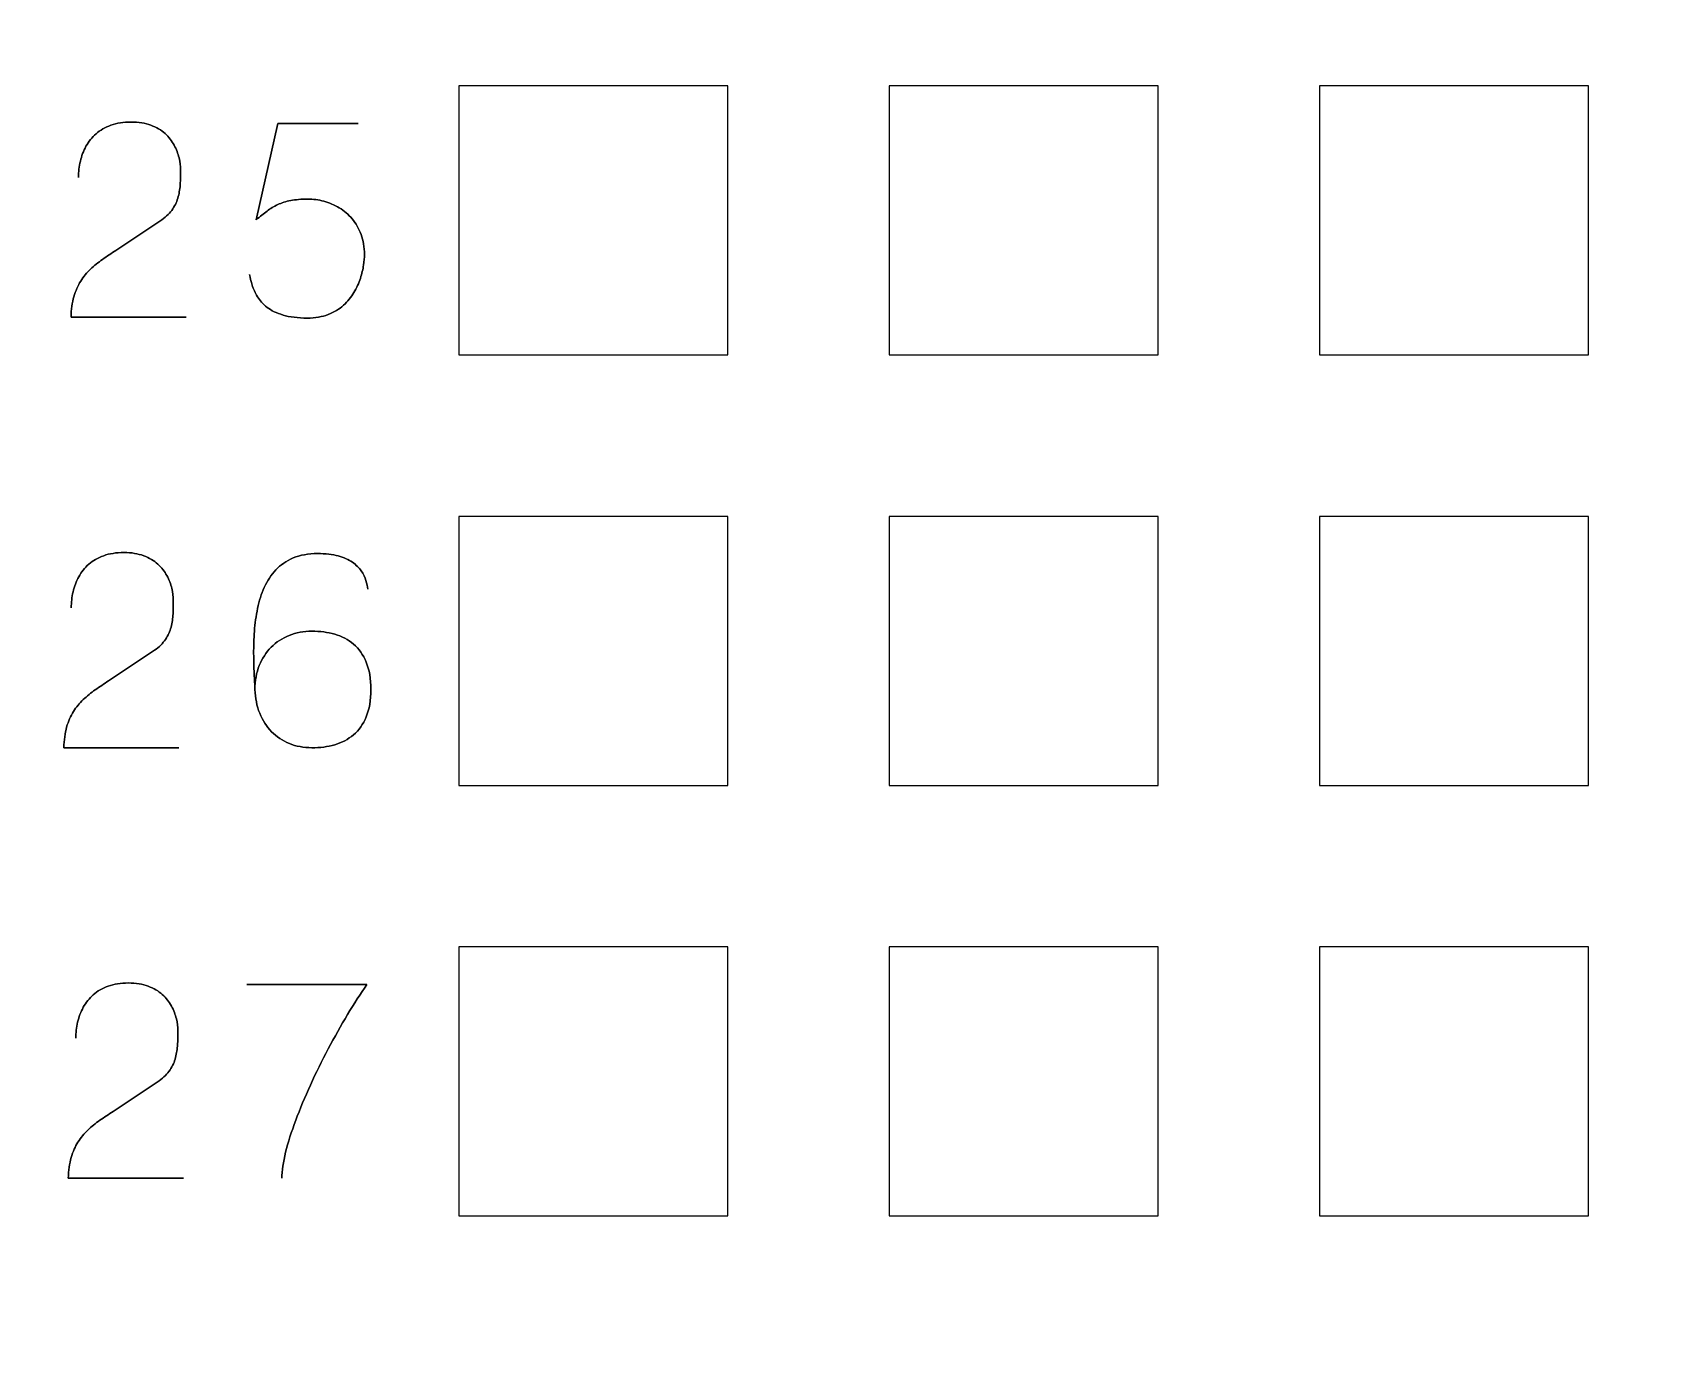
# Model space of a CAD drawing. Extents: x -1020 to 856, y -646 to 1108.
# Drawn here: x 350.72 to 360.38, y 689.4 to 697.17 of the extents above; entities that cross this region are included whole.
import ezdxf

# ---------------------------------------------------------------- set-up
doc = ezdxf.new("R2010")
doc.units = 0
doc.header["$MEASUREMENT"] = 0
doc.layers.add('LAYER_1', color=7, linetype='CONTINUOUS')

msp = doc.modelspace()

# ---------------------------------------------------------------- linework, layer by layer
at = {"layer": 'LAYER_1', "color": 250}
for points, knots in [([(581.5, 670), (581.5, 670), (581.5, 793), (581.5, 793), (581.5, 793), (581.5, 795.761), (579.261, 798), (576.5, 798), (576.5, 798), (576.5, 798), (333.5, 798), (333.5, 798), (333.5, 798), (330.739, 798), (328.5, 795.761), (328.5, 793), (328.5, 793), (328.5, 793), (328.5, 670), (328.5, 670), (328.5, 670), (328.5, 667.239), (330.739, 665), (333.5, 665), (333.5, 665), (333.5, 665), (576.5, 665), (576.5, 665), (576.5, 665), (579.261, 665), (581.5, 667.239), (581.5, 670)], [0, 0, 0, 0, 0.125, 0.125, 0.125, 0.125, 0.25, 0.25, 0.25, 0.25, 0.375, 0.375, 0.375, 0.375, 0.5, 0.5, 0.5, 0.5, 0.625, 0.625, 0.625, 0.625, 0.75, 0.75, 0.75, 0.75, 0.875, 0.875, 0.875, 0.875, 1, 1, 1, 1]), ([(350.5368, 762.11), (350.5368, 762.11), (385.4618, 762.11), (385.4618, 762.11), (385.4618, 762.11), (385.4618, 762.11), (385.4618, 678.29), (385.4618, 678.29), (385.4618, 678.29), (385.4618, 678.29), (350.5368, 678.29), (350.5368, 678.29), (350.5368, 678.29), (350.5368, 678.29), (350.5368, 762.11), (350.5368, 762.11)], [0, 0, 0, 0, 0.25, 0.25, 0.25, 0.25, 0.5, 0.5, 0.5, 0.5, 0.75, 0.75, 0.75, 0.75, 1, 1, 1, 1]), ([(353.2356, 696.8597), (353.2356, 696.8597), (354.8231, 696.8597), (354.8231, 696.8597), (354.8231, 696.8597), (354.8231, 696.8597), (354.8231, 695.2722), (354.8231, 695.2722), (354.8231, 695.2722), (354.8231, 695.2722), (353.2356, 695.2722), (353.2356, 695.2722), (353.2356, 695.2722), (353.2356, 695.2722), (353.2356, 696.8597), (353.2356, 696.8597)], [0, 0, 0, 0, 0.25, 0.25, 0.25, 0.25, 0.5, 0.5, 0.5, 0.5, 0.75, 0.75, 0.75, 0.75, 1, 1, 1, 1]), ([(355.7756, 696.8597), (355.7756, 696.8597), (357.3631, 696.8597), (357.3631, 696.8597), (357.3631, 696.8597), (357.3631, 696.8597), (357.3631, 695.2722), (357.3631, 695.2722), (357.3631, 695.2722), (357.3631, 695.2722), (355.7756, 695.2722), (355.7756, 695.2722), (355.7756, 695.2722), (355.7756, 695.2722), (355.7756, 696.8597), (355.7756, 696.8597)], [0, 0, 0, 0, 0.25, 0.25, 0.25, 0.25, 0.5, 0.5, 0.5, 0.5, 0.75, 0.75, 0.75, 0.75, 1, 1, 1, 1]), ([(358.3156, 696.8597), (358.3156, 696.8597), (359.9031, 696.8597), (359.9031, 696.8597), (359.9031, 696.8597), (359.9031, 696.8597), (359.9031, 695.2722), (359.9031, 695.2722), (359.9031, 695.2722), (359.9031, 695.2722), (358.3156, 695.2722), (358.3156, 695.2722), (358.3156, 695.2722), (358.3156, 695.2722), (358.3156, 696.8597), (358.3156, 696.8597)], [0, 0, 0, 0, 0.25, 0.25, 0.25, 0.25, 0.5, 0.5, 0.5, 0.5, 0.75, 0.75, 0.75, 0.75, 1, 1, 1, 1]), ([(351.6265, 695.4946), (351.6265, 695.4946), (350.9469, 695.4946), (350.9469, 695.4946), (350.9469, 695.4946), (350.9483, 695.5406), (350.9541, 695.5812), (350.9638, 695.6161), (350.9638, 695.6161), (350.9739, 695.6509), (350.9873, 695.6816), (351.004, 695.708), (351.004, 695.708), (351.0209, 695.7344), (351.0401, 695.7579), (351.062, 695.7785), (351.062, 695.7785), (351.0839, 695.7994), (351.1074, 695.8184), (351.1328, 695.8363), (351.1328, 695.8363), (351.1581, 695.854), (351.1843, 695.8717), (351.2115, 695.8892), (351.2115, 695.8892), (351.2115, 695.8892), (351.4824, 696.0698), (351.4824, 696.0698), (351.4824, 696.0698), (351.5102, 696.0894), (351.5318, 696.1107), (351.5471, 696.1337), (351.5471, 696.1337), (351.5626, 696.1567), (351.5734, 696.181), (351.58, 696.2066), (351.58, 696.2066), (351.5864, 696.232), (351.5903, 696.2581), (351.5917, 696.2845), (351.5917, 696.2845), (351.593, 696.3112), (351.5935, 696.3379), (351.5933, 696.3645), (351.5933, 696.3645), (351.5933, 696.3865), (351.5903, 696.41), (351.5845, 696.4353), (351.5845, 696.4353), (351.5785, 696.4604), (351.569, 696.4855), (351.5555, 696.5103), (351.5555, 696.5103), (351.5421, 696.5352), (351.5242, 696.5579), (351.5017, 696.5785), (351.5017, 696.5785), (351.4793, 696.5988), (351.4515, 696.6152), (351.4185, 696.6276), (351.4185, 696.6276), (351.3855, 696.64), (351.3467, 696.6463), (351.3018, 696.6466), (351.3018, 696.6466), (351.2566, 696.6463), (351.2167, 696.64), (351.1824, 696.6279), (351.1824, 696.6279), (351.1481, 696.6157), (351.1188, 696.5988), (351.0945, 696.5774), (351.0945, 696.5774), (351.0702, 696.556), (351.0506, 696.5312), (351.0353, 696.5035), (351.0353, 696.5035), (351.0201, 696.4757), (351.009, 696.4462), (351.0019, 696.415), (351.0019, 696.415), (350.9947, 696.3838), (350.9913, 696.3521), (350.9913, 696.3202), (350.9913, 696.3202), (350.9913, 696.3521), (350.9947, 696.3838), (351.0019, 696.415), (351.0019, 696.415), (351.009, 696.4462), (351.0201, 696.4757), (351.0353, 696.5035), (351.0353, 696.5035), (351.0506, 696.5312), (351.0702, 696.556), (351.0945, 696.5774), (351.0945, 696.5774), (351.1188, 696.5988), (351.1481, 696.6157), (351.1824, 696.6279), (351.1824, 696.6279), (351.2167, 696.64), (351.2566, 696.6463), (351.3018, 696.6466), (351.3018, 696.6466), (351.3467, 696.6463), (351.3855, 696.64), (351.4185, 696.6276), (351.4185, 696.6276), (351.4515, 696.6152), (351.4793, 696.5988), (351.5017, 696.5785), (351.5017, 696.5785), (351.5242, 696.5579), (351.5421, 696.5352), (351.5555, 696.5103), (351.5555, 696.5103), (351.569, 696.4855), (351.5785, 696.4604), (351.5845, 696.4353), (351.5845, 696.4353), (351.5903, 696.41), (351.5933, 696.3865), (351.5933, 696.3645), (351.5933, 696.3645), (351.5935, 696.3379), (351.593, 696.3112), (351.5917, 696.2845), (351.5917, 696.2845), (351.5903, 696.2581), (351.5864, 696.232), (351.58, 696.2066), (351.58, 696.2066), (351.5734, 696.181), (351.5626, 696.1567), (351.5471, 696.1337), (351.5471, 696.1337), (351.5318, 696.1107), (351.5102, 696.0894), (351.4824, 696.0698), (351.4824, 696.0698), (351.4824, 696.0698), (351.2115, 695.8892), (351.2115, 695.8892), (351.2115, 695.8892), (351.1843, 695.8717), (351.1581, 695.854), (351.1328, 695.8363), (351.1328, 695.8363), (351.1074, 695.8184), (351.0839, 695.7994), (351.062, 695.7785), (351.062, 695.7785), (351.0401, 695.7579), (351.0209, 695.7344), (351.004, 695.708), (351.004, 695.708), (350.9873, 695.6816), (350.9739, 695.6509), (350.9638, 695.6161), (350.9638, 695.6161), (350.9541, 695.5812), (350.9483, 695.5406), (350.9469, 695.4946), (350.9469, 695.4946), (350.9469, 695.4946), (351.6265, 695.4946), (351.6265, 695.4946)], [0, 0, 0, 0, 0.02381, 0.02381, 0.02381, 0.02381, 0.047619, 0.047619, 0.047619, 0.047619, 0.071429, 0.071429, 0.071429, 0.071429, 0.095238, 0.095238, 0.095238, 0.095238, 0.119048, 0.119048, 0.119048, 0.119048, 0.142857, 0.142857, 0.142857, 0.142857, 0.166667, 0.166667, 0.166667, 0.166667, 0.190476, 0.190476, 0.190476, 0.190476, 0.214286, 0.214286, 0.214286, 0.214286, 0.238095, 0.238095, 0.238095, 0.238095, 0.261905, 0.261905, 0.261905, 0.261905, 0.285714, 0.285714, 0.285714, 0.285714, 0.309524, 0.309524, 0.309524, 0.309524, 0.333333, 0.333333, 0.333333, 0.333333, 0.357143, 0.357143, 0.357143, 0.357143, 0.380952, 0.380952, 0.380952, 0.380952, 0.404762, 0.404762, 0.404762, 0.404762, 0.428571, 0.428571, 0.428571, 0.428571, 0.452381, 0.452381, 0.452381, 0.452381, 0.47619, 0.47619, 0.47619, 0.47619, 0.5, 0.5, 0.5, 0.5, 0.52381, 0.52381, 0.52381, 0.52381, 0.547619, 0.547619, 0.547619, 0.547619, 0.571429, 0.571429, 0.571429, 0.571429, 0.595238, 0.595238, 0.595238, 0.595238, 0.619048, 0.619048, 0.619048, 0.619048, 0.642857, 0.642857, 0.642857, 0.642857, 0.666667, 0.666667, 0.666667, 0.666667, 0.690476, 0.690476, 0.690476, 0.690476, 0.714286, 0.714286, 0.714286, 0.714286, 0.738095, 0.738095, 0.738095, 0.738095, 0.761905, 0.761905, 0.761905, 0.761905, 0.785714, 0.785714, 0.785714, 0.785714, 0.809524, 0.809524, 0.809524, 0.809524, 0.833333, 0.833333, 0.833333, 0.833333, 0.857143, 0.857143, 0.857143, 0.857143, 0.880952, 0.880952, 0.880952, 0.880952, 0.904762, 0.904762, 0.904762, 0.904762, 0.928571, 0.928571, 0.928571, 0.928571, 0.952381, 0.952381, 0.952381, 0.952381, 0.97619, 0.97619, 0.97619, 0.97619, 1, 1, 1, 1]), ([(352.6421, 696.6371), (352.6421, 696.6371), (352.1668, 696.6371), (352.1668, 696.6371), (352.1668, 696.6371), (352.1668, 696.6371), (352.0402, 696.0698), (352.0402, 696.0698), (352.0402, 696.0698), (352.0623, 696.0888), (352.0835, 696.106), (352.1037, 696.121), (352.1037, 696.121), (352.1238, 696.1361), (352.1449, 696.1488), (352.1673, 696.1593), (352.1673, 696.1593), (352.1895, 696.1699), (352.2149, 696.1778), (352.2434, 696.1834), (352.2434, 696.1834), (352.2717, 696.1889), (352.3055, 696.1918), (352.3443, 696.1918), (352.3443, 696.1918), (352.376, 696.1918), (352.4077, 696.1876), (352.4394, 696.1789), (352.4394, 696.1789), (352.4711, 696.1704), (352.5012, 696.1575), (352.5297, 696.1403), (352.5297, 696.1403), (352.5585, 696.1229), (352.5838, 696.1012), (352.6059, 696.0751), (352.6059, 696.0751), (352.6284, 696.0489), (352.6461, 696.0183), (352.6587, 695.9832), (352.6587, 695.9832), (352.6717, 695.9481), (352.6783, 695.9082), (352.6785, 695.8638), (352.6785, 695.8638), (352.6788, 695.8474), (352.677, 695.8268), (352.6733, 695.8025), (352.6733, 695.8025), (352.6698, 695.7782), (352.6635, 695.7518), (352.6545, 695.7238), (352.6545, 695.7238), (352.6455, 695.6958), (352.6329, 695.6681), (352.6167, 695.6406), (352.6167, 695.6406), (352.6007, 695.6132), (352.5801, 695.5881), (352.5553, 695.5654), (352.5553, 695.5654), (352.5305, 695.5427), (352.5004, 695.5244), (352.4653, 695.5107), (352.4653, 695.5107), (352.4299, 695.4972), (352.3884, 695.4901), (352.3411, 695.4898), (352.3411, 695.4898), (352.2846, 695.4901), (352.2371, 695.4962), (352.1985, 695.5075), (352.1985, 695.5075), (352.16, 695.5192), (352.1285, 695.5342), (352.1042, 695.5532), (352.1042, 695.5532), (352.0798, 695.5722), (352.0608, 695.5931), (352.047, 695.6158), (352.047, 695.6158), (352.0333, 695.6385), (352.023, 695.6612), (352.0161, 695.684), (352.0161, 695.684), (352.0093, 695.7067), (352.004, 695.7275), (352.0005, 695.7466), (352.0005, 695.7466), (352.004, 695.7275), (352.0093, 695.7067), (352.0161, 695.684), (352.0161, 695.684), (352.023, 695.6612), (352.0333, 695.6385), (352.047, 695.6158), (352.047, 695.6158), (352.0608, 695.5931), (352.0798, 695.5722), (352.1042, 695.5532), (352.1042, 695.5532), (352.1285, 695.5342), (352.16, 695.5192), (352.1985, 695.5075), (352.1985, 695.5075), (352.2371, 695.4962), (352.2846, 695.4901), (352.3411, 695.4898), (352.3411, 695.4898), (352.3884, 695.4901), (352.4299, 695.4972), (352.4653, 695.5107), (352.4653, 695.5107), (352.5004, 695.5244), (352.5305, 695.5427), (352.5553, 695.5654), (352.5553, 695.5654), (352.5801, 695.5881), (352.6007, 695.6132), (352.6167, 695.6406), (352.6167, 695.6406), (352.6329, 695.6681), (352.6455, 695.6958), (352.6545, 695.7238), (352.6545, 695.7238), (352.6635, 695.7518), (352.6698, 695.7782), (352.6733, 695.8025), (352.6733, 695.8025), (352.677, 695.8268), (352.6788, 695.8474), (352.6785, 695.8638), (352.6785, 695.8638), (352.6783, 695.9082), (352.6717, 695.9481), (352.6587, 695.9832), (352.6587, 695.9832), (352.6461, 696.0183), (352.6284, 696.0489), (352.6059, 696.0751), (352.6059, 696.0751), (352.5838, 696.1012), (352.5585, 696.1229), (352.5297, 696.1403), (352.5297, 696.1403), (352.5012, 696.1575), (352.4711, 696.1704), (352.4394, 696.1789), (352.4394, 696.1789), (352.4077, 696.1876), (352.376, 696.1918), (352.3443, 696.1918), (352.3443, 696.1918), (352.3055, 696.1918), (352.2717, 696.1889), (352.2434, 696.1834), (352.2434, 696.1834), (352.2149, 696.1778), (352.1895, 696.1699), (352.1673, 696.1593), (352.1673, 696.1593), (352.1449, 696.1488), (352.1238, 696.1361), (352.1037, 696.121), (352.1037, 696.121), (352.0835, 696.106), (352.0623, 696.0888), (352.0402, 696.0698), (352.0402, 696.0698), (352.0402, 696.0698), (352.1668, 696.6371), (352.1668, 696.6371), (352.1668, 696.6371), (352.1668, 696.6371), (352.6421, 696.6371), (352.6421, 696.6371)], [0, 0, 0, 0, 0.022727, 0.022727, 0.022727, 0.022727, 0.045455, 0.045455, 0.045455, 0.045455, 0.068182, 0.068182, 0.068182, 0.068182, 0.090909, 0.090909, 0.090909, 0.090909, 0.113636, 0.113636, 0.113636, 0.113636, 0.136364, 0.136364, 0.136364, 0.136364, 0.159091, 0.159091, 0.159091, 0.159091, 0.181818, 0.181818, 0.181818, 0.181818, 0.204545, 0.204545, 0.204545, 0.204545, 0.227273, 0.227273, 0.227273, 0.227273, 0.25, 0.25, 0.25, 0.25, 0.272727, 0.272727, 0.272727, 0.272727, 0.295455, 0.295455, 0.295455, 0.295455, 0.318182, 0.318182, 0.318182, 0.318182, 0.340909, 0.340909, 0.340909, 0.340909, 0.363636, 0.363636, 0.363636, 0.363636, 0.386364, 0.386364, 0.386364, 0.386364, 0.409091, 0.409091, 0.409091, 0.409091, 0.431818, 0.431818, 0.431818, 0.431818, 0.454545, 0.454545, 0.454545, 0.454545, 0.477273, 0.477273, 0.477273, 0.477273, 0.5, 0.5, 0.5, 0.5, 0.522727, 0.522727, 0.522727, 0.522727, 0.545455, 0.545455, 0.545455, 0.545455, 0.568182, 0.568182, 0.568182, 0.568182, 0.590909, 0.590909, 0.590909, 0.590909, 0.613636, 0.613636, 0.613636, 0.613636, 0.636364, 0.636364, 0.636364, 0.636364, 0.659091, 0.659091, 0.659091, 0.659091, 0.681818, 0.681818, 0.681818, 0.681818, 0.704545, 0.704545, 0.704545, 0.704545, 0.727273, 0.727273, 0.727273, 0.727273, 0.75, 0.75, 0.75, 0.75, 0.772727, 0.772727, 0.772727, 0.772727, 0.795455, 0.795455, 0.795455, 0.795455, 0.818182, 0.818182, 0.818182, 0.818182, 0.840909, 0.840909, 0.840909, 0.840909, 0.863636, 0.863636, 0.863636, 0.863636, 0.886364, 0.886364, 0.886364, 0.886364, 0.909091, 0.909091, 0.909091, 0.909091, 0.931818, 0.931818, 0.931818, 0.931818, 0.954545, 0.954545, 0.954545, 0.954545, 0.977273, 0.977273, 0.977273, 0.977273, 1, 1, 1, 1]), ([(353.2356, 694.3197), (353.2356, 694.3197), (354.8231, 694.3197), (354.8231, 694.3197), (354.8231, 694.3197), (354.8231, 694.3197), (354.8231, 692.7322), (354.8231, 692.7322), (354.8231, 692.7322), (354.8231, 692.7322), (353.2356, 692.7322), (353.2356, 692.7322), (353.2356, 692.7322), (353.2356, 692.7322), (353.2356, 694.3197), (353.2356, 694.3197)], [0, 0, 0, 0, 0.25, 0.25, 0.25, 0.25, 0.5, 0.5, 0.5, 0.5, 0.75, 0.75, 0.75, 0.75, 1, 1, 1, 1]), ([(355.7756, 694.3197), (355.7756, 694.3197), (357.3631, 694.3197), (357.3631, 694.3197), (357.3631, 694.3197), (357.3631, 694.3197), (357.3631, 692.7322), (357.3631, 692.7322), (357.3631, 692.7322), (357.3631, 692.7322), (355.7756, 692.7322), (355.7756, 692.7322), (355.7756, 692.7322), (355.7756, 692.7322), (355.7756, 694.3197), (355.7756, 694.3197)], [0, 0, 0, 0, 0.25, 0.25, 0.25, 0.25, 0.5, 0.5, 0.5, 0.5, 0.75, 0.75, 0.75, 0.75, 1, 1, 1, 1]), ([(358.3156, 694.3197), (358.3156, 694.3197), (359.9031, 694.3197), (359.9031, 694.3197), (359.9031, 694.3197), (359.9031, 694.3197), (359.9031, 692.7322), (359.9031, 692.7322), (359.9031, 692.7322), (359.9031, 692.7322), (358.3156, 692.7322), (358.3156, 692.7322), (358.3156, 692.7322), (358.3156, 692.7322), (358.3156, 694.3197), (358.3156, 694.3197)], [0, 0, 0, 0, 0.25, 0.25, 0.25, 0.25, 0.5, 0.5, 0.5, 0.5, 0.75, 0.75, 0.75, 0.75, 1, 1, 1, 1]), ([(351.5837, 692.9546), (351.5837, 692.9546), (350.9041, 692.9546), (350.9041, 692.9546), (350.9041, 692.9546), (350.9055, 693.0006), (350.9113, 693.0412), (350.921, 693.0761), (350.921, 693.0761), (350.9311, 693.1109), (350.9445, 693.1416), (350.9612, 693.168), (350.9612, 693.168), (350.9781, 693.1944), (350.9973, 693.2179), (351.0192, 693.2385), (351.0192, 693.2385), (351.0411, 693.2594), (351.0646, 693.2784), (351.09, 693.2963), (351.09, 693.2963), (351.1153, 693.314), (351.1415, 693.3317), (351.1687, 693.3492), (351.1687, 693.3492), (351.1687, 693.3492), (351.4396, 693.5298), (351.4396, 693.5298), (351.4396, 693.5298), (351.4674, 693.5494), (351.489, 693.5707), (351.5043, 693.5937), (351.5043, 693.5937), (351.5198, 693.6167), (351.5306, 693.641), (351.5372, 693.6666), (351.5372, 693.6666), (351.5436, 693.692), (351.5475, 693.7181), (351.5489, 693.7445), (351.5489, 693.7445), (351.5502, 693.7712), (351.5507, 693.7979), (351.5505, 693.8245), (351.5505, 693.8245), (351.5505, 693.8465), (351.5475, 693.87), (351.5417, 693.8953), (351.5417, 693.8953), (351.5357, 693.9204), (351.5262, 693.9455), (351.5127, 693.9703), (351.5127, 693.9703), (351.4993, 693.9952), (351.4814, 694.0179), (351.4589, 694.0385), (351.4589, 694.0385), (351.4365, 694.0588), (351.4087, 694.0752), (351.3757, 694.0876), (351.3757, 694.0876), (351.3427, 694.1), (351.3039, 694.1063), (351.259, 694.1066), (351.259, 694.1066), (351.2138, 694.1063), (351.1739, 694.1), (351.1396, 694.0879), (351.1396, 694.0879), (351.1053, 694.0757), (351.076, 694.0588), (351.0517, 694.0374), (351.0517, 694.0374), (351.0274, 694.016), (351.0078, 693.9912), (350.9925, 693.9635), (350.9925, 693.9635), (350.9773, 693.9357), (350.9662, 693.9062), (350.9591, 693.875), (350.9591, 693.875), (350.9519, 693.8438), (350.9485, 693.8121), (350.9485, 693.7802), (350.9485, 693.7802), (350.9485, 693.8121), (350.9519, 693.8438), (350.9591, 693.875), (350.9591, 693.875), (350.9662, 693.9062), (350.9773, 693.9357), (350.9925, 693.9635), (350.9925, 693.9635), (351.0078, 693.9912), (351.0274, 694.016), (351.0517, 694.0374), (351.0517, 694.0374), (351.076, 694.0588), (351.1053, 694.0757), (351.1396, 694.0879), (351.1396, 694.0879), (351.1739, 694.1), (351.2138, 694.1063), (351.259, 694.1066), (351.259, 694.1066), (351.3039, 694.1063), (351.3427, 694.1), (351.3757, 694.0876), (351.3757, 694.0876), (351.4087, 694.0752), (351.4365, 694.0588), (351.4589, 694.0385), (351.4589, 694.0385), (351.4814, 694.0179), (351.4993, 693.9952), (351.5127, 693.9703), (351.5127, 693.9703), (351.5262, 693.9455), (351.5357, 693.9204), (351.5417, 693.8953), (351.5417, 693.8953), (351.5475, 693.87), (351.5505, 693.8465), (351.5505, 693.8245), (351.5505, 693.8245), (351.5507, 693.7979), (351.5502, 693.7712), (351.5489, 693.7445), (351.5489, 693.7445), (351.5475, 693.7181), (351.5436, 693.692), (351.5372, 693.6666), (351.5372, 693.6666), (351.5306, 693.641), (351.5198, 693.6167), (351.5043, 693.5937), (351.5043, 693.5937), (351.489, 693.5707), (351.4674, 693.5494), (351.4396, 693.5298), (351.4396, 693.5298), (351.4396, 693.5298), (351.1687, 693.3492), (351.1687, 693.3492), (351.1687, 693.3492), (351.1415, 693.3317), (351.1153, 693.314), (351.09, 693.2963), (351.09, 693.2963), (351.0646, 693.2784), (351.0411, 693.2594), (351.0192, 693.2385), (351.0192, 693.2385), (350.9973, 693.2179), (350.9781, 693.1944), (350.9612, 693.168), (350.9612, 693.168), (350.9445, 693.1416), (350.9311, 693.1109), (350.921, 693.0761), (350.921, 693.0761), (350.9113, 693.0412), (350.9055, 693.0006), (350.9041, 692.9546), (350.9041, 692.9546), (350.9041, 692.9546), (351.5837, 692.9546), (351.5837, 692.9546)], [0, 0, 0, 0, 0.02381, 0.02381, 0.02381, 0.02381, 0.047619, 0.047619, 0.047619, 0.047619, 0.071429, 0.071429, 0.071429, 0.071429, 0.095238, 0.095238, 0.095238, 0.095238, 0.119048, 0.119048, 0.119048, 0.119048, 0.142857, 0.142857, 0.142857, 0.142857, 0.166667, 0.166667, 0.166667, 0.166667, 0.190476, 0.190476, 0.190476, 0.190476, 0.214286, 0.214286, 0.214286, 0.214286, 0.238095, 0.238095, 0.238095, 0.238095, 0.261905, 0.261905, 0.261905, 0.261905, 0.285714, 0.285714, 0.285714, 0.285714, 0.309524, 0.309524, 0.309524, 0.309524, 0.333333, 0.333333, 0.333333, 0.333333, 0.357143, 0.357143, 0.357143, 0.357143, 0.380952, 0.380952, 0.380952, 0.380952, 0.404762, 0.404762, 0.404762, 0.404762, 0.428571, 0.428571, 0.428571, 0.428571, 0.452381, 0.452381, 0.452381, 0.452381, 0.47619, 0.47619, 0.47619, 0.47619, 0.5, 0.5, 0.5, 0.5, 0.52381, 0.52381, 0.52381, 0.52381, 0.547619, 0.547619, 0.547619, 0.547619, 0.571429, 0.571429, 0.571429, 0.571429, 0.595238, 0.595238, 0.595238, 0.595238, 0.619048, 0.619048, 0.619048, 0.619048, 0.642857, 0.642857, 0.642857, 0.642857, 0.666667, 0.666667, 0.666667, 0.666667, 0.690476, 0.690476, 0.690476, 0.690476, 0.714286, 0.714286, 0.714286, 0.714286, 0.738095, 0.738095, 0.738095, 0.738095, 0.761905, 0.761905, 0.761905, 0.761905, 0.785714, 0.785714, 0.785714, 0.785714, 0.809524, 0.809524, 0.809524, 0.809524, 0.833333, 0.833333, 0.833333, 0.833333, 0.857143, 0.857143, 0.857143, 0.857143, 0.880952, 0.880952, 0.880952, 0.880952, 0.904762, 0.904762, 0.904762, 0.904762, 0.928571, 0.928571, 0.928571, 0.928571, 0.952381, 0.952381, 0.952381, 0.952381, 0.97619, 0.97619, 0.97619, 0.97619, 1, 1, 1, 1]), ([(352.0322, 693.2985), (352.0325, 693.3502), (352.0409, 693.397), (352.0577, 693.4392), (352.0577, 693.4392), (352.0744, 693.4812), (352.0979, 693.5174), (352.1282, 693.5478), (352.1282, 693.5478), (352.1584, 693.5779), (352.194, 693.6011), (352.2347, 693.6175), (352.2347, 693.6175), (352.2753, 693.6339), (352.32, 693.6421), (352.368, 693.6423), (352.368, 693.6423), (352.4164, 693.6426), (352.4615, 693.6365), (352.5035, 693.6244), (352.5035, 693.6244), (352.5455, 693.6125), (352.5821, 693.5929), (352.6141, 693.566), (352.6141, 693.566), (352.646, 693.5393), (352.6711, 693.5039), (352.6891, 693.4598), (352.6891, 693.4598), (352.7071, 693.4157), (352.7163, 693.3621), (352.7166, 693.2985), (352.7166, 693.2985), (352.7163, 693.2348), (352.7071, 693.1812), (352.6891, 693.1371), (352.6891, 693.1371), (352.6711, 693.093), (352.646, 693.0576), (352.6141, 693.0309), (352.6141, 693.0309), (352.5821, 693.004), (352.5455, 692.9844), (352.5035, 692.9726), (352.5035, 692.9726), (352.4615, 692.9604), (352.4164, 692.9543), (352.368, 692.9546), (352.368, 692.9546), (352.32, 692.9549), (352.2759, 692.9631), (352.2355, 692.9794), (352.2355, 692.9794), (352.1953, 692.9958), (352.1605, 693.019), (352.1306, 693.0494), (352.1306, 693.0494), (352.1008, 693.0795), (352.0773, 693.1157), (352.0604, 693.158), (352.0604, 693.158), (352.0433, 693.1999), (352.0341, 693.2467), (352.0322, 693.2985), (352.0322, 693.2985), (352.0312, 693.3246), (352.0298, 693.3558), (352.028, 693.3919), (352.028, 693.3919), (352.0261, 693.4284), (352.0251, 693.468), (352.0248, 693.5105), (352.0248, 693.5105), (352.0246, 693.5533), (352.0259, 693.5974), (352.0293, 693.6426), (352.0293, 693.6426), (352.0325, 693.688), (352.0388, 693.7326), (352.048, 693.7767), (352.048, 693.7767), (352.0572, 693.8206), (352.0704, 693.862), (352.0878, 693.9009), (352.0878, 693.9009), (352.1053, 693.9397), (352.1277, 693.974), (352.1554, 694.0039), (352.1554, 694.0039), (352.1834, 694.0337), (352.2175, 694.0572), (352.2579, 694.0744), (352.2579, 694.0744), (352.2983, 694.0913), (352.3461, 694.1), (352.4013, 694.1003), (352.4013, 694.1003), (352.4494, 694.1), (352.4901, 694.0952), (352.5239, 694.086), (352.5239, 694.086), (352.5577, 694.0768), (352.5853, 694.0643), (352.6075, 694.049), (352.6075, 694.049), (352.6294, 694.0334), (352.6468, 694.0165), (352.6595, 693.9978), (352.6595, 693.9978), (352.6722, 693.9793), (352.6817, 693.9606), (352.6875, 693.9418), (352.6875, 693.9418), (352.6936, 693.9231), (352.6975, 693.9056), (352.6991, 693.8895), (352.6991, 693.8895), (352.6975, 693.9056), (352.6936, 693.9231), (352.6875, 693.9418), (352.6875, 693.9418), (352.6817, 693.9606), (352.6722, 693.9793), (352.6595, 693.9978), (352.6595, 693.9978), (352.6468, 694.0165), (352.6294, 694.0334), (352.6075, 694.049), (352.6075, 694.049), (352.5853, 694.0643), (352.5577, 694.0768), (352.5239, 694.086), (352.5239, 694.086), (352.4901, 694.0952), (352.4494, 694.1), (352.4013, 694.1003), (352.4013, 694.1003), (352.3461, 694.1), (352.2983, 694.0913), (352.2579, 694.0744), (352.2579, 694.0744), (352.2175, 694.0572), (352.1834, 694.0337), (352.1554, 694.0039), (352.1554, 694.0039), (352.1277, 693.974), (352.1053, 693.9397), (352.0878, 693.9009), (352.0878, 693.9009), (352.0704, 693.862), (352.0572, 693.8206), (352.048, 693.7767), (352.048, 693.7767), (352.0388, 693.7326), (352.0325, 693.688), (352.0293, 693.6426), (352.0293, 693.6426), (352.0259, 693.5974), (352.0246, 693.5533), (352.0248, 693.5105), (352.0248, 693.5105), (352.0251, 693.468), (352.0261, 693.4284), (352.028, 693.3919), (352.028, 693.3919), (352.0298, 693.3558), (352.0312, 693.3246), (352.0322, 693.2985), (352.0322, 693.2985), (352.0341, 693.2467), (352.0433, 693.1999), (352.0604, 693.158), (352.0604, 693.158), (352.0773, 693.1157), (352.1008, 693.0795), (352.1306, 693.0494), (352.1306, 693.0494), (352.1605, 693.019), (352.1953, 692.9958), (352.2355, 692.9794), (352.2355, 692.9794), (352.2759, 692.9631), (352.32, 692.9549), (352.368, 692.9546), (352.368, 692.9546), (352.4164, 692.9543), (352.4615, 692.9604), (352.5035, 692.9726), (352.5035, 692.9726), (352.5455, 692.9844), (352.5821, 693.004), (352.6141, 693.0309), (352.6141, 693.0309), (352.646, 693.0576), (352.6711, 693.093), (352.6891, 693.1371), (352.6891, 693.1371), (352.7071, 693.1812), (352.7163, 693.2348), (352.7166, 693.2985), (352.7166, 693.2985), (352.7163, 693.3621), (352.7071, 693.4157), (352.6891, 693.4598), (352.6891, 693.4598), (352.6711, 693.5039), (352.646, 693.5393), (352.6141, 693.566), (352.6141, 693.566), (352.5821, 693.5929), (352.5455, 693.6125), (352.5035, 693.6244), (352.5035, 693.6244), (352.4615, 693.6365), (352.4164, 693.6426), (352.368, 693.6423), (352.368, 693.6423), (352.32, 693.6421), (352.2753, 693.6339), (352.2347, 693.6175), (352.2347, 693.6175), (352.194, 693.6011), (352.1584, 693.5779), (352.1282, 693.5478), (352.1282, 693.5478), (352.0979, 693.5174), (352.0744, 693.4812), (352.0577, 693.4392), (352.0577, 693.4392), (352.0409, 693.397), (352.0325, 693.3502), (352.0322, 693.2985)], [0, 0, 0, 0, 0.017241, 0.017241, 0.017241, 0.017241, 0.034483, 0.034483, 0.034483, 0.034483, 0.051724, 0.051724, 0.051724, 0.051724, 0.068966, 0.068966, 0.068966, 0.068966, 0.086207, 0.086207, 0.086207, 0.086207, 0.103448, 0.103448, 0.103448, 0.103448, 0.12069, 0.12069, 0.12069, 0.12069, 0.137931, 0.137931, 0.137931, 0.137931, 0.155172, 0.155172, 0.155172, 0.155172, 0.172414, 0.172414, 0.172414, 0.172414, 0.189655, 0.189655, 0.189655, 0.189655, 0.206897, 0.206897, 0.206897, 0.206897, 0.224138, 0.224138, 0.224138, 0.224138, 0.241379, 0.241379, 0.241379, 0.241379, 0.258621, 0.258621, 0.258621, 0.258621, 0.275862, 0.275862, 0.275862, 0.275862, 0.293103, 0.293103, 0.293103, 0.293103, 0.310345, 0.310345, 0.310345, 0.310345, 0.327586, 0.327586, 0.327586, 0.327586, 0.344828, 0.344828, 0.344828, 0.344828, 0.362069, 0.362069, 0.362069, 0.362069, 0.37931, 0.37931, 0.37931, 0.37931, 0.396552, 0.396552, 0.396552, 0.396552, 0.413793, 0.413793, 0.413793, 0.413793, 0.431034, 0.431034, 0.431034, 0.431034, 0.448276, 0.448276, 0.448276, 0.448276, 0.465517, 0.465517, 0.465517, 0.465517, 0.482759, 0.482759, 0.482759, 0.482759, 0.5, 0.5, 0.5, 0.5, 0.517241, 0.517241, 0.517241, 0.517241, 0.534483, 0.534483, 0.534483, 0.534483, 0.551724, 0.551724, 0.551724, 0.551724, 0.568966, 0.568966, 0.568966, 0.568966, 0.586207, 0.586207, 0.586207, 0.586207, 0.603448, 0.603448, 0.603448, 0.603448, 0.62069, 0.62069, 0.62069, 0.62069, 0.637931, 0.637931, 0.637931, 0.637931, 0.655172, 0.655172, 0.655172, 0.655172, 0.672414, 0.672414, 0.672414, 0.672414, 0.689655, 0.689655, 0.689655, 0.689655, 0.706897, 0.706897, 0.706897, 0.706897, 0.724138, 0.724138, 0.724138, 0.724138, 0.741379, 0.741379, 0.741379, 0.741379, 0.758621, 0.758621, 0.758621, 0.758621, 0.775862, 0.775862, 0.775862, 0.775862, 0.793103, 0.793103, 0.793103, 0.793103, 0.810345, 0.810345, 0.810345, 0.810345, 0.827586, 0.827586, 0.827586, 0.827586, 0.844828, 0.844828, 0.844828, 0.844828, 0.862069, 0.862069, 0.862069, 0.862069, 0.87931, 0.87931, 0.87931, 0.87931, 0.896552, 0.896552, 0.896552, 0.896552, 0.913793, 0.913793, 0.913793, 0.913793, 0.931034, 0.931034, 0.931034, 0.931034, 0.948276, 0.948276, 0.948276, 0.948276, 0.965517, 0.965517, 0.965517, 0.965517, 0.982759, 0.982759, 0.982759, 0.982759, 1, 1, 1, 1]), ([(353.2356, 691.7797), (353.2356, 691.7797), (354.8231, 691.7797), (354.8231, 691.7797), (354.8231, 691.7797), (354.8231, 691.7797), (354.8231, 690.1922), (354.8231, 690.1922), (354.8231, 690.1922), (354.8231, 690.1922), (353.2356, 690.1922), (353.2356, 690.1922), (353.2356, 690.1922), (353.2356, 690.1922), (353.2356, 691.7797), (353.2356, 691.7797)], [0, 0, 0, 0, 0.25, 0.25, 0.25, 0.25, 0.5, 0.5, 0.5, 0.5, 0.75, 0.75, 0.75, 0.75, 1, 1, 1, 1]), ([(355.7756, 691.7797), (355.7756, 691.7797), (357.3631, 691.7797), (357.3631, 691.7797), (357.3631, 691.7797), (357.3631, 691.7797), (357.3631, 690.1922), (357.3631, 690.1922), (357.3631, 690.1922), (357.3631, 690.1922), (355.7756, 690.1922), (355.7756, 690.1922), (355.7756, 690.1922), (355.7756, 690.1922), (355.7756, 691.7797), (355.7756, 691.7797)], [0, 0, 0, 0, 0.25, 0.25, 0.25, 0.25, 0.5, 0.5, 0.5, 0.5, 0.75, 0.75, 0.75, 0.75, 1, 1, 1, 1]), ([(358.3156, 691.7797), (358.3156, 691.7797), (359.9031, 691.7797), (359.9031, 691.7797), (359.9031, 691.7797), (359.9031, 691.7797), (359.9031, 690.1922), (359.9031, 690.1922), (359.9031, 690.1922), (359.9031, 690.1922), (358.3156, 690.1922), (358.3156, 690.1922), (358.3156, 690.1922), (358.3156, 690.1922), (358.3156, 691.7797), (358.3156, 691.7797)], [0, 0, 0, 0, 0.25, 0.25, 0.25, 0.25, 0.5, 0.5, 0.5, 0.5, 0.75, 0.75, 0.75, 0.75, 1, 1, 1, 1]), ([(351.6106, 690.4146), (351.6106, 690.4146), (350.931, 690.4146), (350.931, 690.4146), (350.931, 690.4146), (350.9324, 690.4606), (350.9382, 690.5012), (350.9479, 690.5361), (350.9479, 690.5361), (350.958, 690.5709), (350.9714, 690.6016), (350.9881, 690.628), (350.9881, 690.628), (351.005, 690.6544), (351.0242, 690.6779), (351.0461, 690.6985), (351.0461, 690.6985), (351.068, 690.7194), (351.0915, 690.7384), (351.1169, 690.7563), (351.1169, 690.7563), (351.1422, 690.774), (351.1684, 690.7917), (351.1956, 690.8092), (351.1956, 690.8092), (351.1956, 690.8092), (351.4665, 690.9898), (351.4665, 690.9898), (351.4665, 690.9898), (351.4943, 691.0094), (351.5159, 691.0307), (351.5312, 691.0537), (351.5312, 691.0537), (351.5467, 691.0767), (351.5575, 691.101), (351.5641, 691.1266), (351.5641, 691.1266), (351.5705, 691.152), (351.5744, 691.1781), (351.5758, 691.2045), (351.5758, 691.2045), (351.5771, 691.2312), (351.5776, 691.2579), (351.5774, 691.2845), (351.5774, 691.2845), (351.5774, 691.3065), (351.5744, 691.33), (351.5686, 691.3553), (351.5686, 691.3553), (351.5626, 691.3804), (351.5531, 691.4055), (351.5396, 691.4303), (351.5396, 691.4303), (351.5262, 691.4552), (351.5083, 691.4779), (351.4858, 691.4985), (351.4858, 691.4985), (351.4634, 691.5188), (351.4356, 691.5352), (351.4026, 691.5476), (351.4026, 691.5476), (351.3696, 691.56), (351.3308, 691.5663), (351.2859, 691.5666), (351.2859, 691.5666), (351.2407, 691.5663), (351.2008, 691.56), (351.1665, 691.5479), (351.1665, 691.5479), (351.1322, 691.5357), (351.1029, 691.5188), (351.0786, 691.4974), (351.0786, 691.4974), (351.0543, 691.476), (351.0347, 691.4512), (351.0194, 691.4235), (351.0194, 691.4235), (351.0042, 691.3957), (350.9931, 691.3662), (350.986, 691.335), (350.986, 691.335), (350.9788, 691.3038), (350.9754, 691.2721), (350.9754, 691.2402), (350.9754, 691.2402), (350.9754, 691.2721), (350.9788, 691.3038), (350.986, 691.335), (350.986, 691.335), (350.9931, 691.3662), (351.0042, 691.3957), (351.0194, 691.4235), (351.0194, 691.4235), (351.0347, 691.4512), (351.0543, 691.476), (351.0786, 691.4974), (351.0786, 691.4974), (351.1029, 691.5188), (351.1322, 691.5357), (351.1665, 691.5479), (351.1665, 691.5479), (351.2008, 691.56), (351.2407, 691.5663), (351.2859, 691.5666), (351.2859, 691.5666), (351.3308, 691.5663), (351.3696, 691.56), (351.4026, 691.5476), (351.4026, 691.5476), (351.4356, 691.5352), (351.4634, 691.5188), (351.4858, 691.4985), (351.4858, 691.4985), (351.5083, 691.4779), (351.5262, 691.4552), (351.5396, 691.4303), (351.5396, 691.4303), (351.5531, 691.4055), (351.5626, 691.3804), (351.5686, 691.3553), (351.5686, 691.3553), (351.5744, 691.33), (351.5774, 691.3065), (351.5774, 691.2845), (351.5774, 691.2845), (351.5776, 691.2579), (351.5771, 691.2312), (351.5758, 691.2045), (351.5758, 691.2045), (351.5744, 691.1781), (351.5705, 691.152), (351.5641, 691.1266), (351.5641, 691.1266), (351.5575, 691.101), (351.5467, 691.0767), (351.5312, 691.0537), (351.5312, 691.0537), (351.5159, 691.0307), (351.4943, 691.0094), (351.4665, 690.9898), (351.4665, 690.9898), (351.4665, 690.9898), (351.1956, 690.8092), (351.1956, 690.8092), (351.1956, 690.8092), (351.1684, 690.7917), (351.1422, 690.774), (351.1169, 690.7563), (351.1169, 690.7563), (351.0915, 690.7384), (351.068, 690.7194), (351.0461, 690.6985), (351.0461, 690.6985), (351.0242, 690.6779), (351.005, 690.6544), (350.9881, 690.628), (350.9881, 690.628), (350.9714, 690.6016), (350.958, 690.5709), (350.9479, 690.5361), (350.9479, 690.5361), (350.9382, 690.5012), (350.9324, 690.4606), (350.931, 690.4146), (350.931, 690.4146), (350.931, 690.4146), (351.6106, 690.4146), (351.6106, 690.4146)], [0, 0, 0, 0, 0.02381, 0.02381, 0.02381, 0.02381, 0.047619, 0.047619, 0.047619, 0.047619, 0.071429, 0.071429, 0.071429, 0.071429, 0.095238, 0.095238, 0.095238, 0.095238, 0.119048, 0.119048, 0.119048, 0.119048, 0.142857, 0.142857, 0.142857, 0.142857, 0.166667, 0.166667, 0.166667, 0.166667, 0.190476, 0.190476, 0.190476, 0.190476, 0.214286, 0.214286, 0.214286, 0.214286, 0.238095, 0.238095, 0.238095, 0.238095, 0.261905, 0.261905, 0.261905, 0.261905, 0.285714, 0.285714, 0.285714, 0.285714, 0.309524, 0.309524, 0.309524, 0.309524, 0.333333, 0.333333, 0.333333, 0.333333, 0.357143, 0.357143, 0.357143, 0.357143, 0.380952, 0.380952, 0.380952, 0.380952, 0.404762, 0.404762, 0.404762, 0.404762, 0.428571, 0.428571, 0.428571, 0.428571, 0.452381, 0.452381, 0.452381, 0.452381, 0.47619, 0.47619, 0.47619, 0.47619, 0.5, 0.5, 0.5, 0.5, 0.52381, 0.52381, 0.52381, 0.52381, 0.547619, 0.547619, 0.547619, 0.547619, 0.571429, 0.571429, 0.571429, 0.571429, 0.595238, 0.595238, 0.595238, 0.595238, 0.619048, 0.619048, 0.619048, 0.619048, 0.642857, 0.642857, 0.642857, 0.642857, 0.666667, 0.666667, 0.666667, 0.666667, 0.690476, 0.690476, 0.690476, 0.690476, 0.714286, 0.714286, 0.714286, 0.714286, 0.738095, 0.738095, 0.738095, 0.738095, 0.761905, 0.761905, 0.761905, 0.761905, 0.785714, 0.785714, 0.785714, 0.785714, 0.809524, 0.809524, 0.809524, 0.809524, 0.833333, 0.833333, 0.833333, 0.833333, 0.857143, 0.857143, 0.857143, 0.857143, 0.880952, 0.880952, 0.880952, 0.880952, 0.904762, 0.904762, 0.904762, 0.904762, 0.928571, 0.928571, 0.928571, 0.928571, 0.952381, 0.952381, 0.952381, 0.952381, 0.97619, 0.97619, 0.97619, 0.97619, 1, 1, 1, 1]), ([(352.1905, 690.4146), (352.1913, 690.4587), (352.199, 690.5097), (352.2135, 690.5678), (352.2135, 690.5678), (352.228, 690.6261), (352.2478, 690.689), (352.2729, 690.7563), (352.2729, 690.7563), (352.298, 690.8237), (352.3271, 690.8929), (352.3598, 690.9645), (352.3598, 690.9645), (352.3923, 691.036), (352.4274, 691.1068), (352.4647, 691.1773), (352.4647, 691.1773), (352.5019, 691.2478), (352.5399, 691.3154), (352.5788, 691.3801), (352.5788, 691.3801), (352.6175, 691.4446), (352.6555, 691.5035), (352.6928, 691.5571), (352.6928, 691.5571), (352.6928, 691.5571), (351.9846, 691.5571), (351.9846, 691.5571), (351.9846, 691.5571), (351.9846, 691.5571), (352.6928, 691.5571), (352.6928, 691.5571), (352.6928, 691.5571), (352.6555, 691.5035), (352.6175, 691.4446), (352.5788, 691.3801), (352.5788, 691.3801), (352.5399, 691.3154), (352.5019, 691.2478), (352.4647, 691.1773), (352.4647, 691.1773), (352.4274, 691.1068), (352.3923, 691.036), (352.3598, 690.9645), (352.3598, 690.9645), (352.3271, 690.8929), (352.298, 690.8237), (352.2729, 690.7563), (352.2729, 690.7563), (352.2478, 690.689), (352.228, 690.6261), (352.2135, 690.5678), (352.2135, 690.5678), (352.199, 690.5097), (352.1913, 690.4587), (352.1905, 690.4146)], [0, 0, 0, 0, 0.071429, 0.071429, 0.071429, 0.071429, 0.142857, 0.142857, 0.142857, 0.142857, 0.214286, 0.214286, 0.214286, 0.214286, 0.285714, 0.285714, 0.285714, 0.285714, 0.357143, 0.357143, 0.357143, 0.357143, 0.428571, 0.428571, 0.428571, 0.428571, 0.5, 0.5, 0.5, 0.5, 0.571429, 0.571429, 0.571429, 0.571429, 0.642857, 0.642857, 0.642857, 0.642857, 0.714286, 0.714286, 0.714286, 0.714286, 0.785714, 0.785714, 0.785714, 0.785714, 0.857143, 0.857143, 0.857143, 0.857143, 0.928571, 0.928571, 0.928571, 0.928571, 1, 1, 1, 1])]:
    msp.add_open_spline(points, degree=3, knots=knots, dxfattribs=at)

doc.saveas('drawing.dxf')
